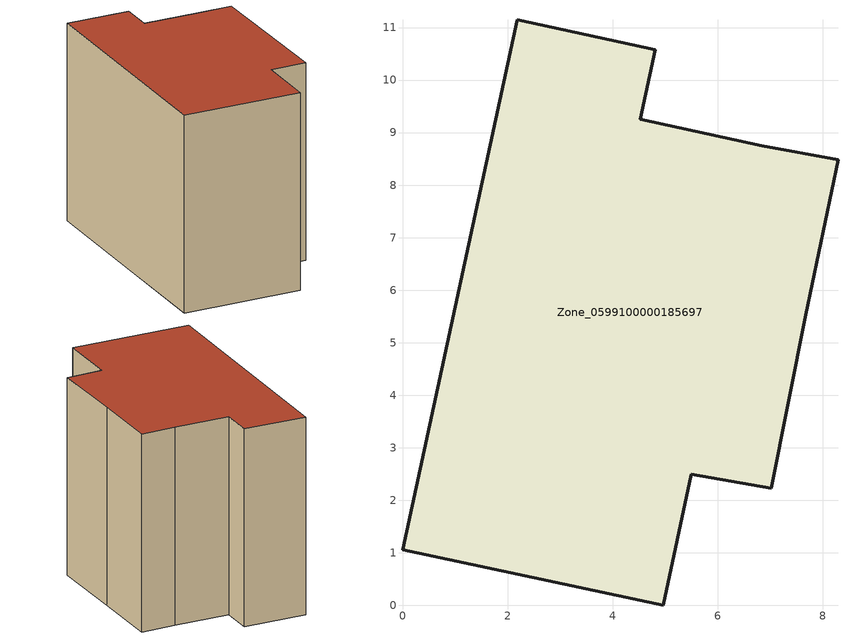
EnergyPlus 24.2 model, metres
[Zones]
Zone_0599100000185697
 floor ground (C_G): 5.5,2.5 4.96,0 0,1.06 2.18,11.15 4.81,10.58 4.53,9.25 6.84,8.75 8.29,8.48 7.68,5.53 7.02,2.23 z0
 wall outside (C_F): 8.29,8.48 6.84,8.75 4.53,9.25 4.81,10.58 2.18,11.15 0,1.06 4.96,0 5.5,2.5 7.02,2.23 7.68,5.53 8.29,8.48 z0:8.42
 roof outside (C_R): 7.68,5.53 8.29,8.48 6.84,8.75 4.53,9.25 4.81,10.58 2.18,11.15 0,1.06 4.96,0 5.5,2.5 7.02,2.23 z8.42
[BUILDING]
Pand.0599100000185697: North Axis=0; Terrain=City; Loads Convergence Tolerance Value=0.04; Temperature Convergence Tolerance Value=0.4; Solar Distribution=FullExterior; Maximum Number of Warmup Days=25; Minimum Number of Warmup Days=1
[Site:Location]
Rotterdam.The.Hague.AP_ZH_NLD Design_Conditions: Latitude=51.96; Longitude=4.45; Time Zone=1; Elevation=-4.5
[SITE:GROUNDTEMPERATURE:BUILDINGSURFACE]
18, 18, 18, 18, 18, 18, 18, 18, 18, 18, 18, 18
[MATERIAL] Thermal Absorptance=0.9; Solar Absorptance=0.7; Visible Absorptance=0.7
Name | Roughness | Thickness | Conductivity | Density | Specific Heat
G.TC.1975-1991 | MediumSmooth | 0.15 | 0.288461 | 540 | 1210
F.TC.1975-1991 | Rough | 0.3 | 0.230769 | 1920 | 840
R.TC.1975-1991 | MediumRough | 0.2 | 0.153846 | 1500 | 1000
[CONSTRUCTION]
C_G: G.TC.1975-1991
C_F: F.TC.1975-1991
C_R: R.TC.1975-1991
[ZONE]
Zone_0599100000185697: Type=1; Multiplier=1; Ceiling Height=Autocalculate; Volume=Autocalculate; Floor Area=autocalculate; Part of Total Floor Area=Yes
[ZONEINFILTRATION:DESIGNFLOWRATE]
Infil_Zone_0599100000185697: Zone or ZoneList or Space or SpaceList=Zone_0599100000185697; Schedule=AlwaysOn; Design Flow Rate Calculation Method=Flow/Area; Flow Rate per Floor Area=0.003; Constant Term Coefficient=1; Temperature Term Coefficient=0; Velocity Term Coefficient=0; Velocity Squared Term Coefficient=0
[HVACTEMPLATE:ZONE:IDEALLOADSAIRSYSTEM]
Zone_0599100000185697: Maximum Heating Supply Air Temperature=50; Minimum Cooling Supply Air Temperature=13; Maximum Heating Supply Air Humidity Ratio=0.0156; Minimum Cooling Supply Air Humidity Ratio=0.0077; Heating Limit=NoLimit; Cooling Limit=NoLimit; Dehumidification Control Type=ConstantSensibleHeatRatio; Cooling Sensible Heat Ratio=0.7; Dehumidification Setpoint=60; Humidification Control Type=None; Humidification Setpoint=30; Outdoor Air Method=None; Outdoor Air Flow Rate per Person=0.00944; Outdoor Air Flow Rate per Zone Floor Area=0; Outdoor Air Flow Rate per Zone=0; Demand Controlled Ventilation Type=None; Outdoor Air Economizer Type=NoEconomizer; Heat Recovery Type=None; Sensible Heat Recovery Effectiveness=0.7; Latent Heat Recovery Effectiveness=0.65
[ZONECONTROL:THERMOSTAT]
ThermostatControl_Zone_0599100000185697: Zone or ZoneList=Zone_0599100000185697; Control Type Schedule=DualSetpointControlType; Control 1=Thermostat_Zone_0599100000185697; Temperature Difference Between Cutout And Setpoint=0
[THERMOSTATSETPOINT:DUALSETPOINT]
Thermostat_Zone_0599100000185697: Heating Setpoint Temperature Schedule=HeatingSetpoint_Zone_0599100000185697; Cooling Setpoint Temperature Schedule=CoolingSetpoint_Zone_0599100000185697
[SCHEDULE:COMPACT]
HeatingSetpoint_Zone_0599100000185697: Through: 12/31, For: AllDays, Until: 24:00, 21
CoolingSetpoint_Zone_0599100000185697: Through: 12/31, For: AllDays, Until: 24:00, 24
DualSetpointControlType: Through: 12/31, For: AllDays, Until: 24:00, 4
AlwaysOn: Through: 12/31, For: AllDays, Until: 24:00, 1
